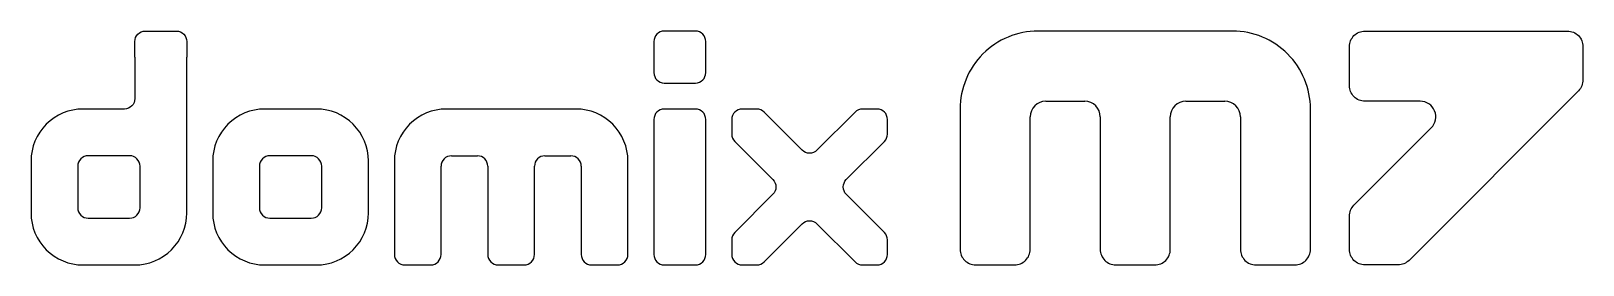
# Model space of a CAD drawing. Extents: x 229 to 528, y 420 to 465.
import ezdxf

# ---------------------------------------------------------------- set-up
doc = ezdxf.new("R2010")
doc.units = 0
doc.header["$MEASUREMENT"] = 0

msp = doc.modelspace()

# ---------------------------------------------------------------- linework, layer by layer
at = {"linetype": 'Continuous'}
for p, q in [((424.23, 451.51), (431.73, 451.51)), ((451.23, 451.51), (458.73, 451.51)), ((309.73, 441.01), (314.73, 441.01)), ((327.73, 441.01), (332.73, 441.01))]:
    msp.add_line(p, q, dxfattribs=at)
for points in [[(248.73, 460.01), (248.73, 463.01, -0.414214), (250.73, 465.01), (256.73, 465.01, -0.414214), (258.73, 463.01), (258.73, 460.01)], [(452.73, 465.01), (422.73, 465.01, 0.414214), (407.73, 450.01), (407.73, 423.01, 0.414214), (410.73, 420.01), (418.23, 420.01, 0.414214), (421.23, 423.01), (421.23, 448.51)], [(461.73, 448.51), (461.73, 423.01, 0.414214), (464.73, 420.01), (472.23, 420.01, 0.414214), (475.23, 423.01), (475.23, 450.01, 0.414214), (460.23, 465.01), (452.73, 465.01)], [(248.73, 460.01), (248.73, 452.01, -0.414214), (246.73, 450.01), (238.73, 450.01, 0.414214), (228.73, 440.01), (228.73, 430.01, 0.414214), (238.73, 420.01), (248.73, 420.01, 0.414214), (258.73, 430.01), (258.73, 450.01)], [(328.73, 450.01), (308.73, 450.01, 0.414214), (298.73, 440.01), (298.73, 422.01, 0.414214), (300.73, 420.01), (305.73, 420.01, 0.414214), (307.73, 422.01), (307.73, 439.01)], [(334.73, 439.01), (334.73, 422.01, 0.414214), (336.73, 420.01), (341.73, 420.01, 0.414214), (343.73, 422.01), (343.73, 440.01, 0.414214), (333.73, 450.01), (328.73, 450.01)], [(434.73, 448.51), (434.73, 423.01, 0.414214), (437.73, 420.01), (445.23, 420.01, 0.414214), (448.23, 423.01), (448.23, 448.51)], [(316.73, 439.01), (316.73, 422.01, 0.414214), (318.73, 420.01), (323.73, 420.01, 0.414214), (325.73, 422.01), (325.73, 439.01)]]:
    msp.add_lwpolyline(points, format="xyb", dxfattribs=at)
for points in [[(356.73, 465.01), (350.73, 465.01, 0.414214), (348.73, 463.01), (348.73, 457.01, 0.414214), (350.73, 455.01), (356.73, 455.01, 0.414214), (358.73, 457.01), (358.73, 463.01, 0.414214)], [(482.73, 429.37, -0.198912), (483.61, 431.49), (498.5, 446.39, 0.668179), (496.38, 451.51), (485.73, 451.51, -0.414214), (482.73, 454.51), (482.73, 462.01, -0.414214), (485.73, 465.01), (524.73, 465.01, -0.414214), (527.73, 462.01), (527.73, 455.65, -0.198912), (526.85, 453.52), (494.22, 420.89, -0.198912), (492.09, 420.01), (485.73, 420.01, -0.414214), (482.73, 423.01)], [(273.73, 420.01), (283.73, 420.01, 0.414214), (293.73, 430.01), (293.73, 440.01, 0.414214), (283.73, 450.01), (273.73, 450.01, 0.414214), (263.73, 440.01), (263.73, 430.01, 0.414214)], [(350.73, 420.01), (356.73, 420.01, 0.414214), (358.73, 422.01), (358.73, 448.01, 0.414214), (356.73, 450.01), (350.73, 450.01, 0.414214), (348.73, 448.01), (348.73, 422.01, 0.414214)], [(368.56, 450.01), (365.73, 450.01, 0.414214), (363.73, 448.01), (363.73, 445.18, 0.198912), (364.32, 443.77), (371.66, 436.42, -0.414214), (371.66, 433.6), (364.32, 426.25, 0.198912), (363.73, 424.84), (363.73, 422.01, 0.414214), (365.73, 420.01), (368.56, 420.01, 0.198912), (369.97, 420.6), (377.32, 427.94, -0.414214), (380.14, 427.94), (387.49, 420.6, 0.198912), (388.9, 420.01), (391.73, 420.01, 0.414214), (393.73, 422.01), (393.73, 424.84, 0.198912), (393.14, 426.25), (385.8, 433.6, -0.414214), (385.8, 436.42), (393.14, 443.77, 0.198912), (393.73, 445.18), (393.73, 448.01, 0.414214), (391.73, 450.01), (388.9, 450.01, 0.198912), (387.49, 449.42), (380.14, 442.08, -0.414214), (377.32, 442.08), (369.97, 449.42, 0.198912)], [(249.73, 431.01), (249.73, 439.01, 0.414214), (247.73, 441.01), (239.73, 441.01, 0.414214), (237.73, 439.01), (237.73, 431.01, 0.414214), (239.73, 429.01), (247.73, 429.01, 0.414214)], [(284.73, 431.01), (284.73, 439.01, 0.414214), (282.73, 441.01), (274.73, 441.01, 0.414214), (272.73, 439.01), (272.73, 431.01, 0.414214), (274.73, 429.01), (282.73, 429.01, 0.414214)]]:
    msp.add_lwpolyline(points, format="xyb", close=True, dxfattribs=at)
msp.add_lwpolyline([(258.73, 450.01), (258.73, 460.01)], dxfattribs=at)
for centre, radius, start, end in [((424.23, 448.51), 3, 90, 180), ((431.73, 448.51), 3, 0, 90), ((451.23, 448.51), 3, 90, 180), ((458.73, 448.51), 3, 0, 90), ((309.73, 439.01), 2, 90, 180), ((314.73, 439.01), 2, 0, 90), ((327.73, 439.01), 2, 90, 180), ((332.73, 439.01), 2, 0, 90)]:
    msp.add_arc(centre, radius, start, end, dxfattribs=at)

doc.saveas('drawing.dxf')
